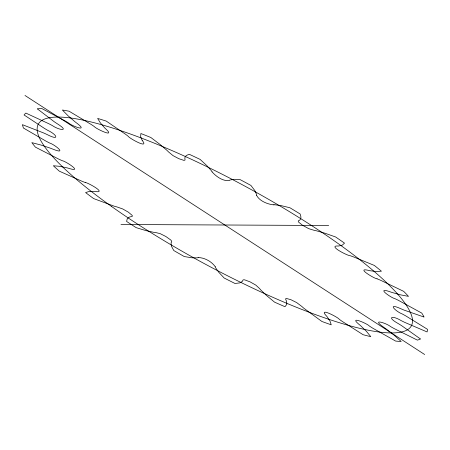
<?xml version="1.0" encoding="UTF-8"?>
<svg xmlns="http://www.w3.org/2000/svg" width="450" height="450" viewBox="0 0 450 450"><rect width="100%" height="100%" fill="white"/><g stroke="black" fill="none" stroke-linecap="round" stroke-linejoin="round"><path stroke-width="0.67" d="M256.528 195.238C259.307 200.863 267.131 204.103 273.274 204.817M198.169 257.563C204.508 257.591 211.691 261.551 215.269 266.771M120.971 224.494L328.686 225.506M274.899 204.784L281.239 205.661L289.929 207.765A228.999 47.222 28.4 0 1 300.066 213.936C300.797 215.792 301.607 218.419 299.874 219.982A37.474 7.729 28.4 0 1 298.98 220.461L298.215 221.057L298.614 222.126L302.507 225.242L308.672 228.645L314.224 230.344A37.474 7.729 28.4 0 1 316.62 230.839L324.996 233.241L335.621 236.976A228.999 47.222 28.4 0 1 344.509 243.141L342.231 245.188L338.512 246.015A37.474 7.729 28.4 0 1 336.763 245.97C329.051 246.319 347.676 255.713 349.554 255.532A37.474 7.729 28.4 0 1 352.569 256.517L374.349 265.438A228.999 47.222 28.4 0 1 381.431 271.204L376.189 271.491L370.012 270.731A37.474 7.729 28.4 0 1 367.509 270.157C356.124 267.739 374.901 278.921 377.049 278.798M85.252 182.498C87.148 182.306 106.071 192.634 96.514 191.678A37.474 7.729 28.4 0 0 94.371 191.362L89.381 191.396L85.59 192.572A228.999 47.222 28.4 0 0 93.639 198.585L114.193 206.179A37.474 7.729 28.4 0 0 116.921 206.927L122.732 208.958L128.374 212.175L132.244 215.443L132.311 216.354L131.057 216.726A37.474 7.729 28.4 0 0 129.718 216.939L127.322 218.542L126.596 221.434A228.999 47.222 28.4 0 0 136.187 227.649L145.918 230.597L153.338 232.251A37.474 7.729 28.4 0 0 155.368 232.481L160.11 233.618L165.887 236.526L170.854 240.064L171.748 241.363L171.484 242.291A37.474 7.729 28.4 0 0 171.039 243.023L171.394 246.099L173.773 250.526A228.999 47.222 28.4 0 0 184.297 256.551L191.807 257.782L196.971 257.867A37.474 7.729 28.4 0 0 198.18 257.569M24.997 95.479L424.659 354.521M142.166 140.31L140.631 136.654L140.884 133.515A228.999 47.222 28.4 0 1 150.84 137.498L159.93 144.371L166.686 150.114A37.474 7.729 28.4 0 1 168.469 151.869L173.014 155.61L178.785 158.681L183.926 160.38L184.984 160.093L185.006 159.103A37.474 7.729 28.4 0 1 184.849 158.057C184.967 155.773 187.504 154.794 189.405 154.356A228.999 47.222 28.4 0 1 200.093 159.396L206.792 165.578L211.174 170.477A37.474 7.729 28.4 0 1 212.102 171.889M212.096 171.883C216.101 176.546 223.104 181.457 229.281 180.562A37.474 7.729 28.4 0 1 230.04 180.011L233.944 179.297L240.148 179.634A228.999 47.222 28.4 0 1 250.898 185.422L254.784 190.519L256.523 194.265A37.474 7.729 28.4 0 1 256.539 195.238M273.268 204.817A37.474 7.729 28.4 0 1 274.905 204.789M377.049 278.798A37.474 7.729 28.4 0 1 380.492 280.221L403.684 291.358A228.999 47.222 28.4 0 1 408.51 296.37L400.629 294.868L392.383 292.573A37.474 7.729 28.4 0 1 389.295 291.51C375.778 287.044 391.078 297.866 394.982 298.688A37.474 7.729 28.4 0 1 398.632 300.454L421.779 313.104A228.999 47.222 28.4 0 1 424.052 317.048L404.229 310.162A37.474 7.729 28.4 0 1 400.742 308.683C386.685 302.366 395.432 311.355 402.221 313.948A37.474 7.729 28.4 0 1 405.855 315.945L427.5 329.321A228.999 47.222 28.4 0 1 427.072 331.942L404.803 322.408A37.474 7.729 28.4 0 1 401.141 320.603C391.989 315.011 386.421 317.059 398.317 323.618A37.474 7.729 28.4 0 1 401.698 325.721L420.486 338.979A228.999 47.222 28.4 0 1 417.386 340.121L394.071 328.534A37.474 7.729 28.4 0 1 390.459 326.509C386.303 323.061 370.716 318.184 383.507 327.088A37.474 7.729 28.4 0 1 386.432 329.169L394.082 335.166L401.181 341.477A228.999 47.222 28.4 0 1 395.606 341.061L372.701 328.151A37.474 7.729 28.4 0 1 369.371 326.036C367.588 323.758 348.429 315.394 358.729 324.146A37.474 7.729 28.4 0 1 361.012 326.07L366.452 331.374L370.789 336.656A228.999 47.222 28.4 0 1 363.088 334.71L342.039 321.283A37.474 7.729 28.4 0 1 339.199 319.219C338.321 317.52 319.179 307.384 325.536 314.978A37.474 7.729 28.4 0 1 327.032 316.626L329.929 320.901L331.234 324.816A228.999 47.222 28.4 0 1 321.885 321.469L304.014 308.374A37.474 7.729 28.4 0 1 301.843 306.478L296.657 302.58L290.88 299.694L286.217 298.401L285.57 298.862L286.02 300.15A37.474 7.729 28.4 0 1 286.633 301.421L286.796 304.397L284.985 306.709A228.999 47.222 28.4 0 1 274.584 302.164L266.625 295.582L261.011 290.216A37.474 7.729 28.4 0 1 259.644 288.624L255.808 285.109L250.144 281.903L244.597 279.816L243.152 279.866L242.657 280.603A37.474 7.729 28.4 0 1 242.347 281.413L239.771 282.909L234.962 283.466A228.999 47.222 28.4 0 1 224.156 278.01L218.824 272.323L215.741 267.969A37.474 7.729 28.4 0 1 215.263 266.766M85.258 182.503A37.474 7.729 28.4 0 1 82.001 181.282L59.338 171.18A228.999 47.222 28.4 0 1 53.336 165.746L59.946 166.359L67.219 167.901A37.474 7.729 28.4 0 1 70.037 168.722C82.901 172.434 65.093 160.914 62.359 160.751A37.474 7.729 28.4 0 1 58.787 159.143L35.432 147.156A228.999 47.222 28.4 0 1 31.854 142.639L40.877 145.007L49.973 148.028A37.474 7.729 28.4 0 1 53.286 149.304C67.731 155.031 54.624 144.501 49.674 143.038A37.474 7.729 28.4 0 1 46.007 141.142L23.428 128.025A228.999 47.222 28.4 0 1 22.5 124.712L43.712 132.986A37.474 7.729 28.4 0 1 47.318 134.646C59.698 141.069 57.291 134.781 47.992 130.472A37.474 7.729 28.4 0 1 44.46 128.407L24.081 114.981A228.999 47.222 28.4 0 1 25.858 113.085L48.831 123.733A37.474 7.729 28.4 0 1 52.498 125.663C58.697 130.05 70.436 132.058 57.426 123.851A37.474 7.729 28.4 0 1 54.248 121.742L37.344 108.855A228.999 47.222 28.4 0 1 41.715 108.489L65.014 120.836A37.474 7.729 28.4 0 1 68.513 122.923C71.46 125.809 88.734 132.469 77.377 123.581A37.474 7.729 28.4 0 1 74.751 121.562L68.153 115.869L62.392 110.031A228.999 47.222 28.4 0 1 69.081 111.218L91.232 124.492A37.474 7.729 28.4 0 1 94.343 126.596C95.451 128.486 115.155 137.987 106.594 129.684A37.474 7.729 28.4 0 1 104.687 127.884L100.485 123.058L97.644 118.423A228.999 47.222 28.4 0 1 106.234 121.089L125.848 134.46A37.474 7.729 28.4 0 1 128.379 136.451C129.077 138.037 147.594 148.579 143.235 141.778A37.474 7.729 28.4 0 1 142.172 140.31M111.864 206.685A212.034 43.723 28.4 0 0 411.103 326.278A212.034 43.723 28.4 0 0 151.521 142.037A212.034 43.723 28.4 0 0 111.864 206.685"/></g></svg>
